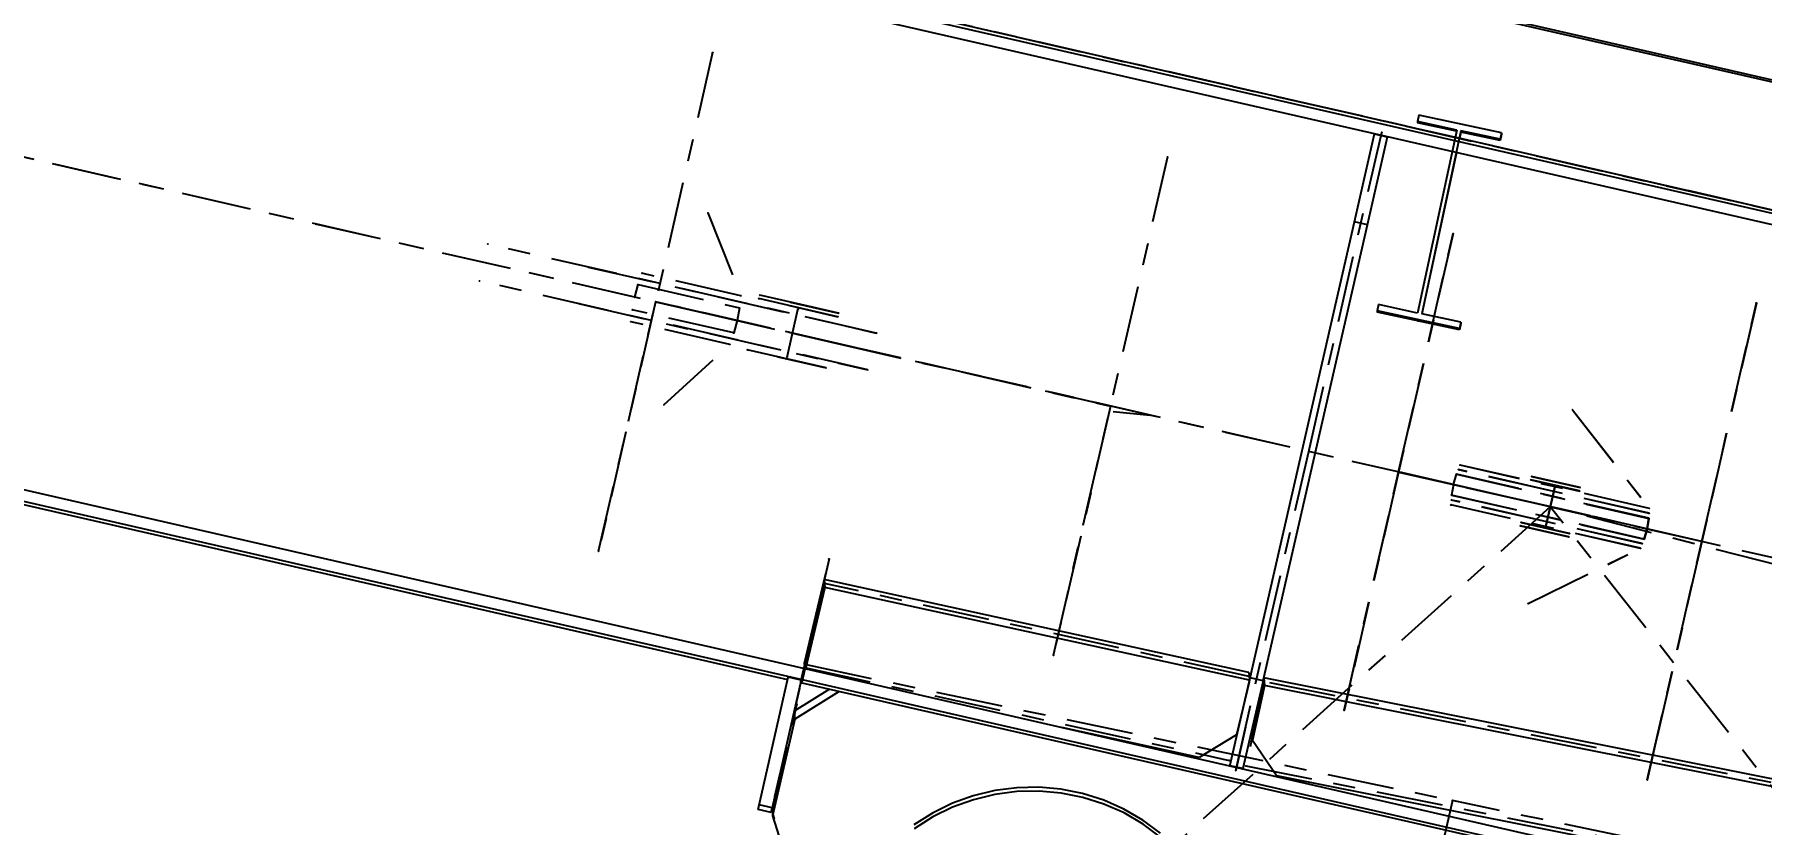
# Model space of a CAD drawing. Header units: millimetres. Extents: x 2368 to 8313, y 7493 to 11698.
# Drawn here: x 6788.4 to 6866.1, y 11255 to 11290.5 of the extents above; entities that cross this region are included whole.
import ezdxf

# ---------------------------------------------------------------- set-up
doc = ezdxf.new("R2010")
doc.units = ezdxf.units.MM
doc.linetypes.add('XKITLINE00', pattern=[0])
doc.linetypes.add('XKITLINE03', pattern=[6, 3, -1, 1, -1])
doc.styles.add('ROMANS', font='romans.shx')
doc.dimstyles.new('MD300', dxfattribs={"dimtxt": 2.5, "dimasz": 2.5, "dimexe": 1, "dimexo": 1, "dimgap": 0.5, "dimtad": 1, "dimdec": 1, "dimlfac": 50, "dimrnd": 0.5, "dimdsep": 46, "dimtxsty": 'ROMANS', "dimcen": 1, "dimclrd": 146, "dimclre": 146, "dimclrt": 30, "dimadec": 1, "dimazin": 2, "dimtfac": 1, "dimtdec": 1, "dimtmove": 0, "dimatfit": 1, "dimfxl": 1, "dimtolj": 1, "dimtzin": 0, "dimlwd": -1, "dimlwe": -1, "dimarcsym": 0})

# ---------------------------------------------------------------- blocks, each defined once
blk = doc.blocks.new('*D40')
at = {"color": 146, "transparency": 16777216}
for p, q in [((6578.585, 11273.541), (6578.585, 10968.162)), ((6801.288, 11218.51), (6801.288, 10968.162)), ((6581.085, 10969.162), (6798.788, 10969.162))]:
    blk.add_line(p, q, dxfattribs=at)
for points in [[(6581.085, 10969.579), (6581.085, 10968.745), (6578.585, 10969.162)], [(6798.788, 10969.579), (6798.788, 10968.745), (6801.288, 10969.162)]]:
    blk.add_solid(points, dxfattribs=at)
at = {"layer": 'Defpoints', "color": 0, "transparency": 16777216}
for p in [(6578.585, 11274.541), (6801.288, 11219.51), (6801.288, 10969.162)]:
    blk.add_point(p, dxfattribs=at)
at = {"color": 30, "transparency": 16777216, "insert": (6689.936, 10970.912), "char_height": 2.5, "attachment_point": 5, "style": 'ROMANS'}
blk.add_mtext('\\A1;11135', dxfattribs=at)

msp = doc.modelspace()

# ---------------------------------------------------------------- linework, layer by layer
at = {"color": 8, "linetype": 'XKITLINE00'}
for p, q in [((6913.737, 11277.5446), (6588.1553, 11352.0597)), ((6913.7593, 11277.6421), (6588.1776, 11352.1572)), ((6912.4545, 11271.9408), (6586.8728, 11346.456)), ((6912.3419, 11271.4486), (6586.7601, 11345.9638)), ((6905.8334, 11243.011), (6580.2517, 11317.5262)), ((6822.2715, 11261.4652), (6580.1059, 11316.8891)), ((6905.7208, 11242.5189), (6580.139, 11317.034)), ((6852.3077, 11285.859), (6793.6811, 11299.2767)), ((6850.6733, 11286.8535), (6850.6123, 11286.5679)), ((6852.3785, 11286.1904), (6850.6123, 11286.5679)), ((6850.6123, 11286.5679), (6850.6123, 11286.512)), ((6852.3671, 11286.1372), (6850.6123, 11286.512)), ((6854.3895, 11286.0593), (6850.6733, 11286.8535)), ((6847.7732, 11282.0565), (6848.6801, 11286.0188)), ((6848.3581, 11281.9227), (6849.2649, 11285.8849)), ((6849.2609, 11285.8673), (6848.676, 11286.0012)), ((6852.3785, 11286.1904), (6850.6201, 11277.9579)), ((6852.5623, 11286.1511), (6850.8039, 11277.9186)), ((6912.4877, 11272.0857), (6852.491, 11285.817)), ((6852.5623, 11286.0955), (6852.5022, 11285.8144)), ((6854.3285, 11285.7737), (6852.5623, 11286.1511)), ((6852.5623, 11286.1511), (6852.5623, 11286.0955)), ((6854.3285, 11285.7183), (6852.5623, 11286.0955)), ((6854.3895, 11286.0593), (6854.3285, 11285.7737)), ((6854.3895, 11286.0038), (6854.3285, 11285.7183)), ((6854.3285, 11285.7737), (6854.3285, 11285.7183)), ((6854.3895, 11286.0038), (6854.3781, 11286.0062)), ((6854.3895, 11286.0593), (6854.3895, 11286.0038)), ((6852.3657, 11285.1753), (6850.8144, 11277.9164)), ((6843.0784, 11261.5434), (6847.7732, 11282.0565)), ((6843.6633, 11261.4095), (6848.3581, 11281.9227)), ((6848.3581, 11281.9227), (6847.7732, 11282.0565)), ((6848.8539, 11278.3354), (6848.7929, 11278.0497)), ((6852.509, 11277.2556), (6848.7929, 11278.0497)), ((6848.7929, 11278.0497), (6848.7929, 11277.9985)), ((6852.509, 11277.2048), (6848.7929, 11277.9985)), ((6850.6201, 11277.9579), (6848.8539, 11278.3354)), ((6852.5701, 11277.5412), (6850.8039, 11277.9186)), ((6852.5701, 11277.5412), (6852.509, 11277.2556)), ((6852.57, 11277.4903), (6852.509, 11277.2048)), ((6852.509, 11277.2556), (6852.509, 11277.2048)), ((6852.57, 11277.4903), (6852.5596, 11277.4925)), ((6852.5701, 11277.5412), (6852.57, 11277.4903)), ((6823.918, 11265.9698), (6823.0189, 11262.1921)), ((6823.944, 11265.6193), (6823.0713, 11261.9526)), ((6843.0274, 11261.7895), (6823.918, 11265.9698)), ((6823.918, 11265.9698), (6823.944, 11265.6193)), ((6843.0534, 11261.439), (6823.944, 11265.6193)), ((6820.9362, 11255.6308), (6822.2979, 11261.5802)), ((6822.8828, 11261.4464), (6822.2979, 11261.5802)), ((6823.0189, 11262.1921), (6823.0361, 11261.9607)), ((6842.1716, 11257.5812), (6843.0784, 11261.5434)), ((6843.0274, 11261.7895), (6843.0534, 11261.439)), ((6843.6633, 11261.4095), (6843.0784, 11261.5434)), ((6843.7046, 11261.5557), (6843.17, 11259.0899)), ((6882.2037, 11253.9011), (6843.7046, 11261.5557)), ((6843.7046, 11261.5557), (6843.7306, 11261.2052)), ((6822.8828, 11261.4464), (6821.5698, 11255.7095)), ((6824.1511, 11261.035), (6822.5627, 11260.0481)), ((6824.5824, 11260.9363), (6822.5888, 11259.6976)), ((6858.2887, 11253.222), (6822.8564, 11261.3313)), ((6843.0324, 11261.3506), (6842.469, 11258.9835)), ((6843.6633, 11261.4095), (6842.7605, 11257.4649)), ((6843.0534, 11261.439), (6843.0451, 11261.4038)), ((6843.7306, 11261.2052), (6843.196, 11258.7394)), ((6882.2297, 11253.5506), (6843.7306, 11261.2052)), ((6822.5627, 11260.0481), (6822.5888, 11259.6976)), ((6822.5888, 11259.6976), (6821.5926, 11255.3452)), ((6840.7904, 11257.9597), (6834.6153, 11259.3105)), ((6842.469, 11258.9835), (6840.7904, 11257.9597)), ((6843.17, 11259.0899), (6843.196, 11258.7394)), ((6843.196, 11258.7394), (6844.278, 11257.1392)), ((6842.7605, 11257.4649), (6842.1756, 11257.5988)), ((6842.7605, 11257.4649), (6842.7565, 11257.4473)), ((6880.0375, 11250.0294), (6844.278, 11257.1392)), ((6830.6175, 11256.244), (6829.6812, 11255.9054)), ((6830.6305, 11256.0687), (6829.6942, 11255.7301)), ((6831.5865, 11256.4791), (6830.6175, 11256.244)), ((6831.5995, 11256.3039), (6830.6305, 11256.0687)), ((6832.5761, 11256.6079), (6831.5865, 11256.4791)), ((6832.5892, 11256.4326), (6831.5995, 11256.3039)), ((6833.5739, 11256.6286), (6832.5761, 11256.6079)), ((6833.5869, 11256.4533), (6832.5892, 11256.4326)), ((6834.5672, 11256.541), (6833.5739, 11256.6286)), ((6834.5802, 11256.3657), (6833.5869, 11256.4533)), ((6835.5436, 11256.3462), (6834.5672, 11256.541)), ((6835.5566, 11256.171), (6834.5802, 11256.3657)), ((6836.4909, 11256.0467), (6835.5436, 11256.3462)), ((6836.5039, 11255.8714), (6835.5566, 11256.171)), ((6837.397, 11255.6462), (6836.4909, 11256.0467)), ((6821.5211, 11255.497), (6820.9362, 11255.6308)), ((6821.5698, 11255.7095), (6820.9849, 11255.8433)), ((6821.5211, 11255.497), (6821.5698, 11255.7095)), ((6821.5666, 11255.6957), (6821.5926, 11255.3452)), ((6821.5926, 11255.3452), (6823.0837, 11250.6301)), ((6828.7895, 11255.4676), (6827.9535, 11254.9361)), ((6828.8025, 11255.2923), (6827.9665, 11254.7608)), ((6829.6812, 11255.9054), (6828.7895, 11255.4676)), ((6829.6942, 11255.7301), (6828.8025, 11255.2923)), ((6837.41, 11255.4709), (6836.5039, 11255.8714)), ((6838.2506, 11255.1498), (6837.397, 11255.6462)), ((6838.2636, 11254.9745), (6837.41, 11255.4709)), ((6839.041, 11254.5636), (6838.2506, 11255.1498)), ((6839.0541, 11254.3884), (6838.2636, 11254.9745))]:
    msp.add_line(p, q, dxfattribs=at)
at = {"color": 8, "linetype": 'XKITLINE03'}
for p, q in [((6586.9059, 11346.6009), (6912.4876, 11272.0857)), ((6912.4877, 11272.0857), (6586.9059, 11346.6009)), ((6909.0876, 11257.2298), (6583.5058, 11331.745)), ((6909.0877, 11257.2298), (6583.5059, 11331.745)), ((6856.5882, 11269.2452), (6692.5882, 11306.7796)), ((6818.8935, 11289.6697), (6816.3279, 11278.4595)), ((6818.8935, 11289.6697), (6818.8935, 11289.6697)), ((6845.7182, 11271.733), (6849.0022, 11286.082)), ((6845.7183, 11271.733), (6849.0023, 11286.082)), ((6839.3642, 11284.9846), (6836.7986, 11273.7745)), ((6839.3642, 11284.9846), (6839.3642, 11284.9846)), ((6818.6769, 11282.4665), (6820.1655, 11278.7302)), ((6820.423, 11278.3943), (6808.7776, 11281.0595)), ((6852.2189, 11281.5303), (6849.7648, 11270.8078)), ((6852.2196, 11281.534), (6849.7655, 11270.811)), ((6849.7655, 11270.8108), (6852.2196, 11281.5338)), ((6852.2188, 11281.5301), (6852.2189, 11281.5303)), ((6852.2196, 11281.5338), (6852.2196, 11281.534)), ((6820.0437, 11276.7371), (6808.3983, 11279.4024)), ((6813.288, 11280.0272), (6824.9334, 11277.362)), ((6820.1655, 11278.7302), (6815.7113, 11279.7496)), ((6815.3866, 11278.675), (6815.5359, 11279.2358)), ((6815.5359, 11279.2358), (6820.1, 11278.1912)), ((6823.1546, 11278.1076), (6820.9773, 11278.606)), ((6823.1903, 11278.2636), (6821.013, 11278.7619)), ((6812.9087, 11278.3701), (6824.5542, 11275.7048)), ((6816.3279, 11278.4595), (6813.7622, 11267.2494)), ((6813.7622, 11267.2494), (6816.3279, 11278.4595)), ((6819.8413, 11277.0604), (6815.277, 11278.105)), ((6836.7986, 11273.7745), (6816.3279, 11278.4595)), ((6816.3279, 11278.4595), (6816.3279, 11278.4595)), ((6816.3279, 11278.4595), (6818.7508, 11277.905)), ((6818.7508, 11277.905), (6822.4886, 11277.0496)), ((6820.1, 11278.1912), (6819.9905, 11277.6213)), ((6826.2576, 11277.0589), (6820.423, 11278.3943)), ((6822.2432, 11275.9773), (6822.734, 11278.1218)), ((6822.3491, 11278.292), (6824.5264, 11277.7937)), ((6822.3848, 11278.448), (6824.5621, 11277.9496)), ((6824.5264, 11277.7937), (6823.1546, 11278.1076)), ((6824.5621, 11277.9496), (6823.1903, 11278.2636)), ((6865.866, 11278.4069), (6863.412, 11267.6844)), ((6863.4126, 11267.6874), (6865.8667, 11278.4104)), ((6865.8668, 11278.4106), (6863.4127, 11267.6876)), ((6865.866, 11278.4068), (6865.866, 11278.4069)), ((6865.8667, 11278.4104), (6865.8668, 11278.4106)), ((6819.6658, 11276.5466), (6815.2116, 11277.5661)), ((6819.9905, 11277.6213), (6819.8413, 11277.0604)), ((6822.4886, 11277.0496), (6824.4396, 11276.603)), ((6824.9334, 11277.362), (6826.2576, 11277.0589)), ((6850.651, 11277.6017), (6850.651, 11277.6527)), ((6816.7002, 11273.8298), (6819.6658, 11276.5466)), ((6825.8784, 11275.4018), (6820.0437, 11276.7371)), ((6822.6281, 11275.8071), (6820.4507, 11276.3054)), ((6824.4396, 11276.603), (6836.7986, 11273.7745)), ((6821.8226, 11275.9915), (6823.9999, 11275.4931)), ((6823.9999, 11275.4931), (6822.6281, 11275.8071)), ((6824.5542, 11275.7048), (6825.8784, 11275.4018)), ((6836.7986, 11273.7745), (6834.2329, 11262.5643)), ((6834.2329, 11262.5643), (6836.7986, 11273.7745)), ((6836.9146, 11273.5311), (6838.5881, 11273.3649)), ((6857.5857, 11273.6039), (6861.0576, 11269.1675)), ((6857.5862, 11273.606), (6861.0581, 11269.1696)), ((6842.4342, 11257.384), (6845.7182, 11271.733)), ((6842.4343, 11257.384), (6845.7183, 11271.733)), ((6852.4555, 11270.9103), (6852.4556, 11270.9109)), ((6856.7446, 11269.9284), (6852.4555, 11270.9103)), ((6852.4561, 11270.913), (6852.4559, 11270.9123)), ((6856.7452, 11269.9315), (6852.4561, 11270.913)), ((6861.0576, 11269.1675), (6852.5298, 11271.1192)), ((6861.0581, 11269.1696), (6852.5302, 11271.1214)), ((6849.7648, 11270.8078), (6847.3107, 11260.0848)), ((6847.3107, 11260.0846), (6849.7648, 11270.8076)), ((6847.3114, 11260.0883), (6849.7655, 11270.8108)), ((6849.7648, 11270.8076), (6849.7648, 11270.8078)), ((6849.7648, 11270.8078), (6852.7837, 11270.1171)), ((6863.4119, 11267.6842), (6849.7648, 11270.8076)), ((6863.4127, 11267.6876), (6849.7655, 11270.811)), ((6849.7655, 11270.811), (6849.7655, 11270.8108)), ((6849.7655, 11270.8108), (6852.7842, 11270.1197)), ((6852.2316, 11270.246), (6852.1499, 11269.7723)), ((6852.2312, 11270.2438), (6852.3636, 11270.7059)), ((6852.3636, 11270.7059), (6861.0275, 11268.723)), ((6861.028, 11268.7252), (6852.3639, 11270.7081)), ((6852.7837, 11270.1171), (6856.5885, 11269.2465)), ((6852.7842, 11270.1197), (6856.589, 11269.2488)), ((6855.7153, 11270.4514), (6855.7153, 11270.4515)), ((6855.7153, 11270.4515), (6857.8989, 11269.9517)), ((6857.8988, 11269.9516), (6855.7153, 11270.4514)), ((6857.8994, 11269.9544), (6855.7159, 11270.4542)), ((6855.7159, 11270.4542), (6855.7159, 11270.4541)), ((6855.7159, 11270.4541), (6857.8994, 11269.9543)), ((6855.751, 11270.6074), (6855.751, 11270.6075)), ((6855.751, 11270.6075), (6857.9346, 11270.1077)), ((6857.9345, 11270.1076), (6855.751, 11270.6074)), ((6856.3876, 11268.369), (6856.7892, 11270.1236)), ((6856.7898, 11270.1263), (6856.3882, 11268.3717)), ((6860.6471, 11267.3739), (6852.1193, 11269.3256)), ((6860.6476, 11267.376), (6852.1197, 11269.3278)), ((6852.1432, 11269.5455), (6852.1433, 11269.5462)), ((6856.4322, 11268.5637), (6852.1432, 11269.5455)), ((6852.1437, 11269.5482), (6852.1436, 11269.5476)), ((6856.4329, 11268.5668), (6852.1437, 11269.5482)), ((6860.8133, 11267.7872), (6852.1493, 11269.7701)), ((6852.1499, 11269.7723), (6860.8138, 11267.7894)), ((6861.0337, 11268.947), (6856.7446, 11269.9284)), ((6861.0343, 11268.9497), (6856.7452, 11269.9315)), ((6856.5881, 11269.2452), (6692.5882, 11121.748)), ((6856.5882, 11269.2452), (6692.5882, 11121.748)), ((6855.278, 11268.5408), (6855.278, 11268.5409)), ((6855.278, 11268.5409), (6857.4616, 11268.0411)), ((6857.4616, 11268.041), (6855.278, 11268.5408)), ((6857.4622, 11268.0438), (6855.2786, 11268.5436)), ((6855.2786, 11268.5436), (6855.2786, 11268.5435)), ((6855.2786, 11268.5435), (6857.4621, 11268.0437)), ((6860.7214, 11267.5823), (6856.4322, 11268.5637)), ((6860.7219, 11267.585), (6856.4329, 11268.5668)), ((6957.6582, 11141.4324), (6856.5881, 11269.2452)), ((6856.5882, 11269.2452), (6856.5892, 11269.25)), ((6957.6582, 11141.4324), (6856.5882, 11269.2452)), ((7058.7281, 11217.3205), (6856.5882, 11269.2452)), ((6856.5885, 11269.2465), (6860.3932, 11268.3756)), ((6856.589, 11269.2488), (6860.3938, 11268.3781)), ((6861.0275, 11268.723), (6860.9458, 11268.2493)), ((6860.9463, 11268.2514), (6861.028, 11268.7252)), ((6861.0338, 11268.9476), (6861.0337, 11268.947)), ((6861.0341, 11268.949), (6861.0343, 11268.9497)), ((6857.4265, 11267.8879), (6855.2429, 11268.3876)), ((6855.2429, 11268.3876), (6855.2429, 11268.3875)), ((6855.2429, 11268.3875), (6857.4264, 11267.8878)), ((6860.3932, 11268.3756), (6863.412, 11267.6844)), ((6860.3938, 11268.3781), (6863.4126, 11267.6874)), ((6860.9458, 11268.2493), (6860.8133, 11267.7872)), ((6860.8138, 11267.7894), (6860.9463, 11268.2514)), ((6813.7622, 11267.2494), (6813.7622, 11267.2494)), ((6855.5912, 11264.8892), (6860.6471, 11267.3739)), ((6855.5917, 11264.8914), (6860.6476, 11267.376)), ((6860.7215, 11267.5829), (6860.7214, 11267.5823)), ((6860.7218, 11267.5843), (6860.7219, 11267.585)), ((6863.412, 11267.6844), (6860.9578, 11256.9614)), ((6860.9578, 11256.9613), (6863.4119, 11267.6842)), ((6860.9586, 11256.9649), (6863.4126, 11267.6874)), ((6824.13, 11266.896), (6822.7969, 11261.0715)), ((6824.1299, 11266.896), (6822.7969, 11261.0715)), ((6822.866, 11261.3736), (6824.1299, 11266.896)), ((6822.8661, 11261.3736), (6824.13, 11266.896)), ((6823.9309, 11265.7945), (6823.0318, 11262.0169)), ((6823.931, 11265.7945), (6823.0319, 11262.0169)), ((6843.0404, 11261.6142), (6823.9309, 11265.7945)), ((6843.0404, 11261.6142), (6823.931, 11265.7945)), ((6823.1092, 11262.4364), (6822.866, 11261.3736)), ((6823.1095, 11262.4372), (6822.8661, 11261.3736)), ((6834.2329, 11262.5643), (6834.2329, 11262.5643)), ((6821.5795, 11255.5204), (6823.0954, 11262.1436)), ((6821.5796, 11255.5204), (6823.0955, 11262.1436)), ((6823.0318, 11262.0169), (6842.1412, 11257.8366)), ((6823.0319, 11262.0169), (6842.1413, 11257.8366)), ((6823.0954, 11262.1436), (6852.1831, 11256.0307)), ((6823.0955, 11262.1436), (6852.1831, 11256.0307)), ((6822.7969, 11261.0715), (6821.533, 11255.5491)), ((6822.7969, 11261.0715), (6821.533, 11255.5491)), ((6843.7176, 11261.3805), (6842.8951, 11257.5868)), ((6843.7175, 11261.3805), (6842.8951, 11257.5868)), ((6882.2167, 11253.7259), (6843.7175, 11261.3805)), ((6882.2167, 11253.7259), (6843.7176, 11261.3805)), ((6847.3107, 11260.0848), (6847.3107, 11260.0846)), ((6847.3115, 11260.0885), (6847.3114, 11260.0883)), ((6842.8801, 11259.3323), (6842.4342, 11257.384)), ((6842.8808, 11259.335), (6842.4343, 11257.384)), ((6842.8951, 11257.5868), (6881.3943, 11249.9323)), ((6842.8951, 11257.5868), (6881.3942, 11249.9323)), ((6860.9578, 11256.9614), (6860.9578, 11256.9613)), ((6860.9586, 11256.9651), (6860.9586, 11256.9649)), ((6824.6981, 11245.6585), (6821.5795, 11255.5204)), ((6824.6982, 11245.6585), (6821.5796, 11255.5204)), ((6852.1831, 11256.0307), (6849.6061, 11244.7712)), ((6852.1831, 11256.0307), (6849.6061, 11244.7712)), ((6852.1831, 11256.0307), (6849.6062, 11244.7712)), ((6852.1831, 11256.0307), (6849.6062, 11244.7712)), ((6901.2807, 11245.7126), (6852.1831, 11256.0307)), ((6901.2806, 11245.7126), (6852.1831, 11256.0307))]:
    msp.add_line(p, q, dxfattribs=at)
at = {"color": 8, "linetype": 'XKITLINE00'}
for centre in [(6818.8935, 11289.6697), (6818.8935, 11289.6697), (6849.0022, 11286.082), (6849.0023, 11286.082), (6839.3642, 11284.9846), (6839.3642, 11284.9846), (6818.6769, 11282.4665), (6808.7776, 11281.0595), (6852.2188, 11281.5301), (6852.2189, 11281.5303), (6852.2196, 11281.534), (6852.2196, 11281.5338), (6852.2196, 11281.5338), (6808.3983, 11279.4024), (6813.288, 11280.0272), (6815.7113, 11279.7496), (6815.3866, 11278.675), (6815.5359, 11279.2358), (6815.5359, 11279.2358), (6820.1655, 11278.7302), (6820.1655, 11278.7302), (6820.9773, 11278.606), (6821.013, 11278.7619), (6812.9087, 11278.3701), (6815.277, 11278.105), (6816.3279, 11278.4595), (6816.3279, 11278.4595), (6816.3279, 11278.4595), (6816.3279, 11278.4595), (6816.3279, 11278.4595), (6816.3279, 11278.4595), (6818.7508, 11277.905), (6818.7508, 11277.905), (6820.1, 11278.1912), (6820.1, 11278.1912), (6820.423, 11278.3943), (6820.423, 11278.3943), (6822.3491, 11278.292), (6822.3848, 11278.448), (6822.734, 11278.1218), (6823.1546, 11278.1076), (6823.1546, 11278.1076), (6823.1903, 11278.2636), (6823.1903, 11278.2636), (6824.5621, 11277.9496), (6824.5621, 11277.9496), (6865.866, 11278.4069), (6865.866, 11278.4068), (6865.8667, 11278.4104), (6865.8667, 11278.4104), (6865.8668, 11278.4106), (6815.2116, 11277.5661), (6819.8413, 11277.0604), (6819.8413, 11277.0604), (6819.9905, 11277.6213), (6819.9905, 11277.6213), (6822.4886, 11277.0496), (6822.4886, 11277.0496), (6824.5264, 11277.7937), (6824.5264, 11277.7937), (6824.9334, 11277.362), (6824.9334, 11277.362), (6826.2576, 11277.0589), (6826.2576, 11277.0589), (6850.651, 11277.6017), (6819.6658, 11276.5466), (6819.6658, 11276.5466), (6820.0437, 11276.7371), (6820.0437, 11276.7371), (6820.4507, 11276.3054), (6824.4396, 11276.603), (6824.4396, 11276.603), (6821.8226, 11275.9915), (6822.2432, 11275.9773), (6822.6281, 11275.8071), (6822.6281, 11275.8071), (6823.9999, 11275.4931), (6823.9999, 11275.4931), (6824.5542, 11275.7048), (6824.5542, 11275.7048), (6825.8784, 11275.4018), (6825.8784, 11275.4018), (6816.7002, 11273.8298), (6836.7986, 11273.7745), (6836.7986, 11273.7745), (6836.7986, 11273.7745), (6836.7986, 11273.7745), (6836.7986, 11273.7745), (6838.5881, 11273.3649), (6857.5857, 11273.6039), (6857.5862, 11273.606), (6845.7182, 11271.733), (6845.7182, 11271.733), (6845.7183, 11271.733), (6845.7183, 11271.733), (6849.7648, 11270.8078), (6849.7648, 11270.8078), (6849.7648, 11270.8078), (6849.7648, 11270.8076), (6849.7648, 11270.8076), (6849.7648, 11270.8076), (6849.7655, 11270.811), (6849.7655, 11270.811), (6849.7655, 11270.811), (6849.7655, 11270.8108), (6849.7655, 11270.8108), (6849.7655, 11270.8108), (6852.4555, 11270.9103), (6852.4555, 11270.9103), (6852.4561, 11270.913), (6852.4561, 11270.913), (6852.5298, 11271.1192), (6852.5302, 11271.1214), (6852.2312, 11270.2438), (6852.2316, 11270.246), (6852.3636, 11270.7059), (6852.3636, 11270.7059), (6852.3639, 11270.7081), (6852.7837, 11270.1171), (6852.7837, 11270.1171), (6852.7842, 11270.1197), (6852.7842, 11270.1197), (6855.7153, 11270.4515), (6855.7153, 11270.4514), (6855.7153, 11270.4514), (6855.7159, 11270.4542), (6855.7159, 11270.4542), (6855.7159, 11270.4541), (6855.751, 11270.6075), (6855.751, 11270.6074), (6855.751, 11270.6074), (6856.7892, 11270.1236), (6856.7898, 11270.1263), (6857.9345, 11270.1076), (6857.9346, 11270.1077), (6852.1193, 11269.3256), (6852.1197, 11269.3278), (6852.1432, 11269.5455), (6852.1432, 11269.5455), (6852.1437, 11269.5482), (6852.1437, 11269.5482), (6852.1493, 11269.7701), (6852.1499, 11269.7723), (6852.1499, 11269.7723), (6856.7446, 11269.9284), (6856.7446, 11269.9284), (6856.7452, 11269.9315), (6856.7452, 11269.9315), (6857.8988, 11269.9516), (6857.8989, 11269.9517), (6857.8994, 11269.9544), (6857.8994, 11269.9543), (6855.278, 11268.5409), (6855.278, 11268.5408), (6855.278, 11268.5408), (6855.2786, 11268.5436), (6855.2786, 11268.5436), (6855.2786, 11268.5435), (6856.4322, 11268.5637), (6856.4322, 11268.5637), (6856.4329, 11268.5668), (6856.4329, 11268.5668), (6856.5881, 11269.2452), (6856.5881, 11269.2452), (6856.5882, 11269.2452), (6856.5882, 11269.2452), (6856.5882, 11269.2452), (6856.5882, 11269.2452), (6856.5882, 11269.2452), (6856.5885, 11269.2465), (6856.5885, 11269.2465), (6856.589, 11269.2488), (6856.589, 11269.2488), (6856.5892, 11269.25), (6861.0275, 11268.723), (6861.0275, 11268.723), (6861.028, 11268.7252), (6861.028, 11268.7252), (6861.0337, 11268.947), (6861.0338, 11268.9476), (6861.0341, 11268.949), (6861.0343, 11268.9497), (6861.0576, 11269.1675), (6861.0576, 11269.1675), (6861.0581, 11269.1696), (6861.0581, 11269.1696), (6855.2429, 11268.3876), (6855.2429, 11268.3876), (6855.2429, 11268.3875), (6856.3876, 11268.369), (6856.3882, 11268.3717), (6857.4264, 11267.8878), (6857.4265, 11267.8879), (6857.4616, 11268.0411), (6857.4616, 11268.041), (6857.4621, 11268.0437), (6857.4622, 11268.0438), (6860.3932, 11268.3756), (6860.3932, 11268.3756), (6860.3938, 11268.3781), (6860.3938, 11268.3781), (6860.8133, 11267.7872), (6860.8133, 11267.7872), (6860.8138, 11267.7894), (6860.8138, 11267.7894), (6860.9458, 11268.2493), (6860.9458, 11268.2493), (6860.9463, 11268.2514), (6860.9463, 11268.2514), (6813.7622, 11267.2494), (6813.7622, 11267.2494), (6813.7622, 11267.2494), (6860.6471, 11267.3739), (6860.6471, 11267.3739), (6860.6476, 11267.376), (6860.6476, 11267.376), (6860.7214, 11267.5823), (6860.7215, 11267.5829), (6860.7218, 11267.5843), (6860.7219, 11267.585), (6863.4119, 11267.6842), (6863.4119, 11267.6842), (6863.412, 11267.6844), (6863.412, 11267.6844), (6863.412, 11267.6844), (6863.4126, 11267.6874), (6863.4126, 11267.6874), (6863.4126, 11267.6874), (6863.4127, 11267.6876), (6863.4127, 11267.6876), (6824.1299, 11266.896), (6824.1299, 11266.896), (6824.13, 11266.896), (6824.13, 11266.896), (6823.9309, 11265.7945), (6823.9309, 11265.7945), (6823.931, 11265.7945), (6823.931, 11265.7945), (6855.5912, 11264.8892), (6855.5917, 11264.8914), (6834.2329, 11262.5643), (6834.2329, 11262.5643), (6834.2329, 11262.5643), (6823.0318, 11262.0169), (6823.0318, 11262.0169), (6823.0319, 11262.0169), (6823.0319, 11262.0169), (6823.0954, 11262.1436), (6823.0954, 11262.1436), (6823.0955, 11262.1436), (6823.0955, 11262.1436), (6843.0404, 11261.6142), (6843.0404, 11261.6142), (6822.7969, 11261.0715), (6822.7969, 11261.0715), (6822.7969, 11261.0715), (6822.7969, 11261.0715), (6822.866, 11261.3736), (6822.866, 11261.3736), (6822.8661, 11261.3736), (6822.8661, 11261.3736), (6843.7175, 11261.3805), (6843.7175, 11261.3805), (6843.7176, 11261.3805), (6843.7176, 11261.3805), (6847.3107, 11260.0848), (6847.3107, 11260.0848), (6847.3107, 11260.0846), (6847.3114, 11260.0883), (6847.3115, 11260.0885), (6842.1412, 11257.8366), (6842.1413, 11257.8366), (6842.4342, 11257.384), (6842.4342, 11257.384), (6842.4343, 11257.384), (6842.4343, 11257.384), (6842.8951, 11257.5868), (6842.8951, 11257.5868), (6842.8951, 11257.5868), (6842.8951, 11257.5868), (6860.9578, 11256.9614), (6860.9578, 11256.9614), (6860.9578, 11256.9613), (6860.9586, 11256.9651), (6860.9586, 11256.9649), (6821.533, 11255.5491), (6821.533, 11255.5491), (6821.5795, 11255.5204), (6821.5795, 11255.5204), (6821.5796, 11255.5204), (6821.5796, 11255.5204), (6852.1831, 11256.0307), (6852.1831, 11256.0307), (6852.1831, 11256.0307), (6852.1831, 11256.0307), (6852.1831, 11256.0307), (6852.1831, 11256.0307), (6852.1831, 11256.0307), (6852.1831, 11256.0307)]:
    msp.add_circle(centre, 0.004, dxfattribs=at)

# ---------------------------------------------------------------- dimensions: what is measured, and where the dimension line sits
dim = msp.add_linear_dim(base=(6801.2882, 10969.1621), p1=(6578.5846, 11274.5409), p2=(6801.2882, 11219.5099), dimstyle='MD300')
dim.commit()
dim.dimension.update_dxf_attribs({"geometry": '*D40', "text_midpoint": (6689.9364, 10970.9121)})

doc.saveas('drawing.dxf')
